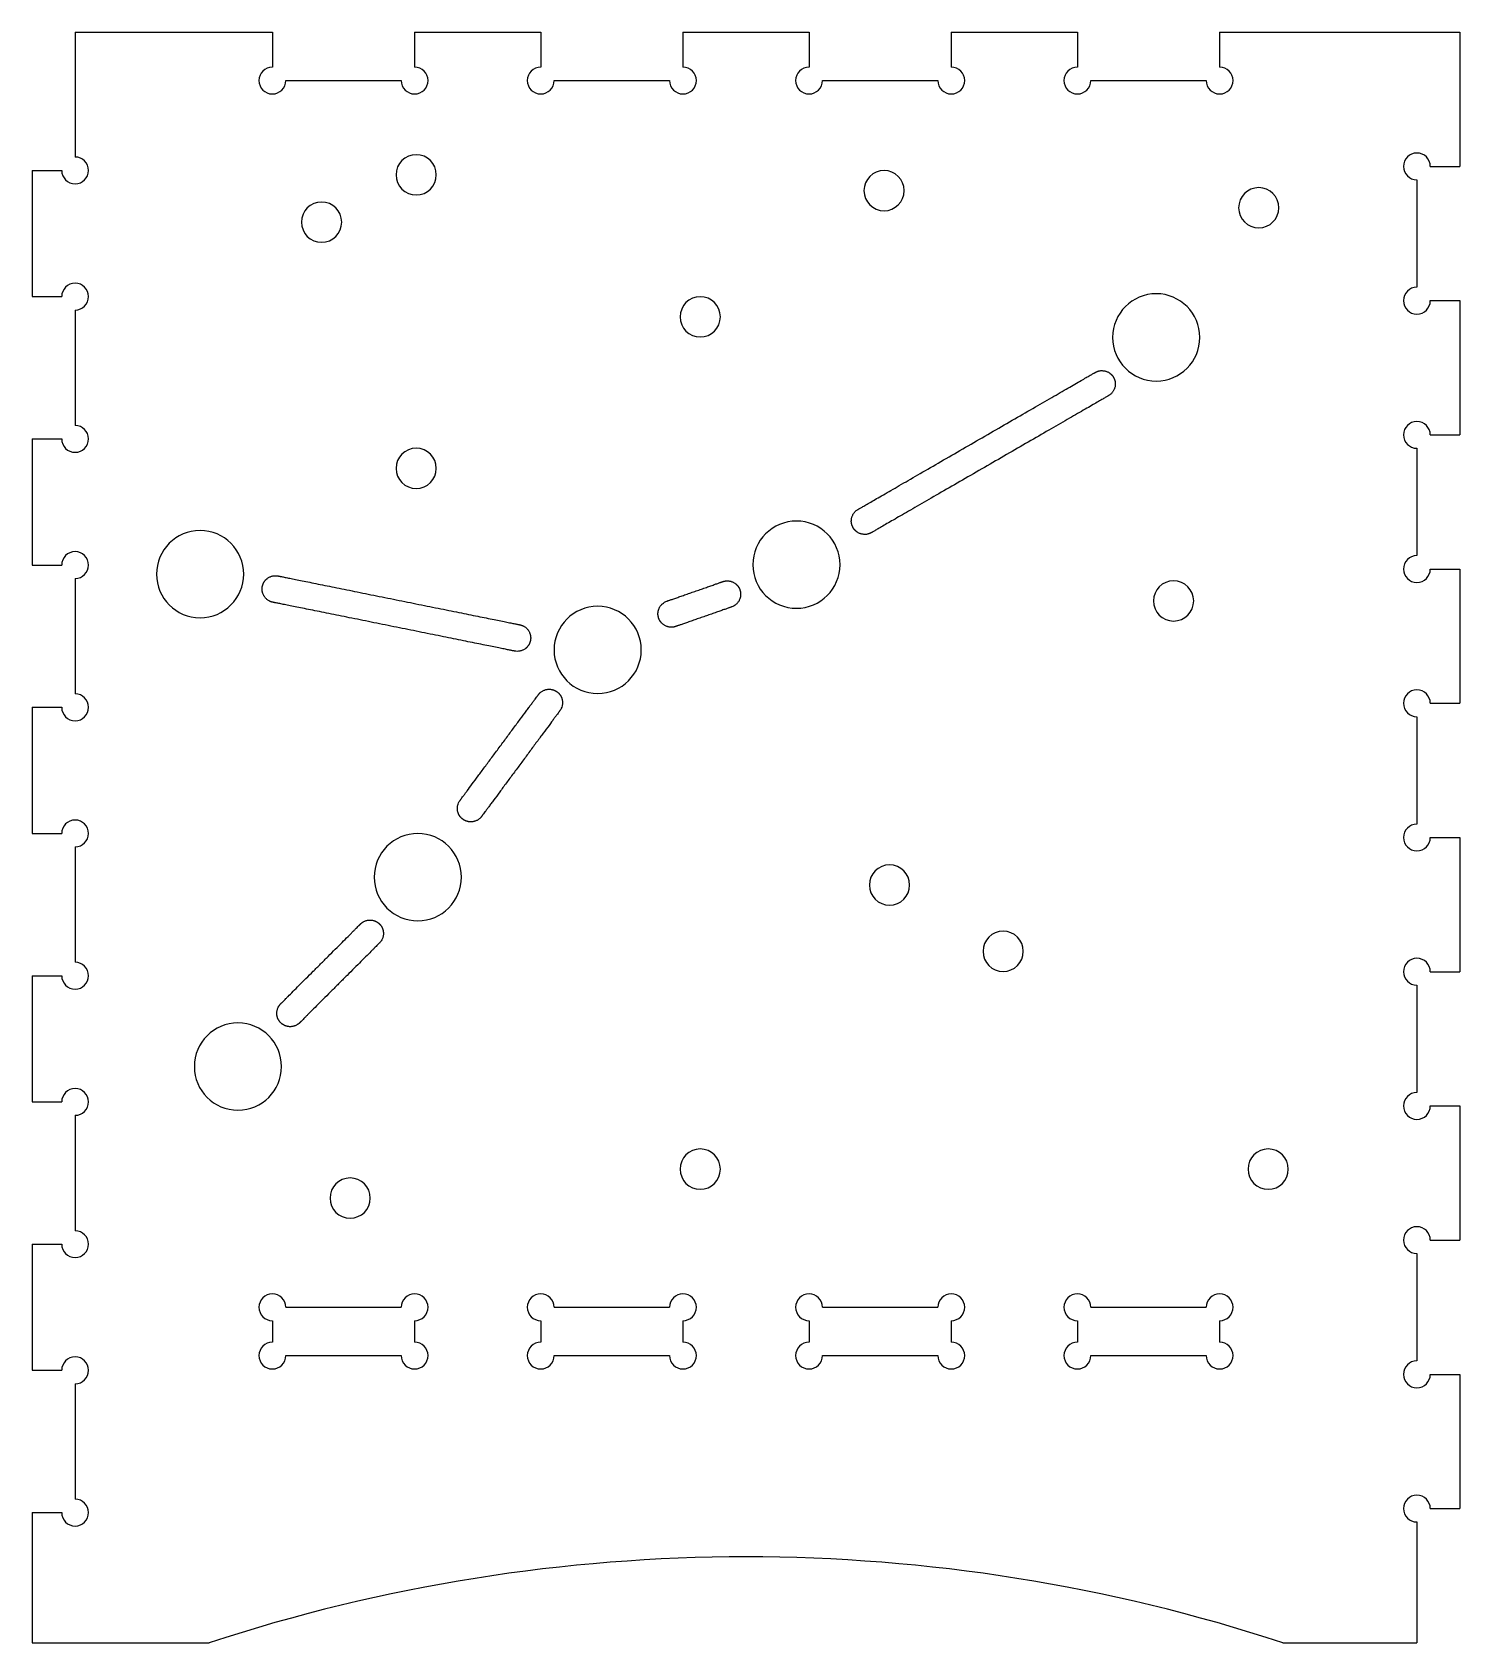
# Model space of a CAD drawing. Extents: x -51.6 to 1.6, y -60 to 0.
import ezdxf

# ---------------------------------------------------------------- set-up
doc = ezdxf.new("R2010")
doc.units = 0
doc.header["$MEASUREMENT"] = 0
doc.layers.add('VISIBLE', color=7, linetype='CONTINUOUS')

msp = doc.modelspace()

# ---------------------------------------------------------------- linework, layer by layer
at = {"layer": 'VISIBLE'}
for p, q in [((-50, 0), (-42.65, 0)), ((-50, 0), (-50, -4.65)), ((-42.65, 0), (-42.65, -1.3)), ((-37.35, 0), (-32.65, 0)), ((-37.35, 0), (-37.35, -1.3)), ((-32.65, 0), (-32.65, -1.3)), ((-27.35, 0), (-22.65, 0)), ((-22.65, 0), (-22.65, -1.3)), ((-17.35, 0), (-12.65, 0)), ((-12.65, 0), (-12.65, -1.3)), ((-7.35, 0), (1.6, 0)), ((1.6, 0), (1.6, -5)), ((-27.35, 0), (-27.35, -1.3)), ((-17.35, 0), (-17.35, -1.3)), ((-7.35, 0), (-7.35, -1.3)), ((-42.15, -1.8), (-37.85, -1.8)), ((-32.15, -1.8), (-27.85, -1.8)), ((-22.15, -1.8), (-17.85, -1.8)), ((-12.15, -1.8), (-7.85, -1.8)), ((-51.6, -5.15), (-50.5, -5.15)), ((-51.6, -5.15), (-51.6, -9.85)), ((0.5, -5), (1.6, -5)), ((0, -5.5), (0, -9.5)), ((-51.6, -9.85), (-50.5, -9.85)), ((0.5, -10), (1.6, -10)), ((1.6, -10), (1.6, -15)), ((-50, -10.35), (-50, -14.65)), ((0.5, -15), (1.6, -15)), ((-51.6, -15.15), (-50.5, -15.15)), ((-51.6, -15.15), (-51.6, -19.85)), ((0, -15.5), (0, -19.5)), ((-51.6, -19.85), (-50.5, -19.85)), ((-50, -20.35), (-50, -24.65)), ((0.5, -20), (1.6, -20)), ((1.6, -20), (1.6, -25)), ((-51.6, -25.15), (-50.5, -25.15)), ((-51.6, -25.15), (-51.6, -29.85)), ((0.5, -25), (1.6, -25)), ((0, -25.5), (0, -29.5)), ((-51.6, -29.85), (-50.5, -29.85)), ((0.5, -30), (1.6, -30)), ((1.6, -30), (1.6, -35)), ((-50, -30.35), (-50, -34.65)), ((-51.6, -35.15), (-50.5, -35.15)), ((-51.6, -35.15), (-51.6, -39.85)), ((0.5, -35), (1.6, -35)), ((0, -35.5), (0, -39.5)), ((-51.6, -39.85), (-50.5, -39.85)), ((0.5, -40), (1.6, -40)), ((1.6, -40), (1.6, -45)), ((-50, -40.35), (-50, -44.65)), ((0.5, -45), (1.6, -45)), ((-51.6, -45.15), (-50.5, -45.15)), ((-51.6, -45.15), (-51.6, -49.85)), ((0, -45.5), (0, -49.5)), ((-42.65, -48), (-42.65, -48.8)), ((-42.15, -47.5), (-37.85, -47.5)), ((-37.35, -48), (-37.35, -48.8)), ((-32.65, -48), (-32.65, -48.8)), ((-32.15, -47.5), (-27.85, -47.5)), ((-27.35, -48), (-27.35, -48.8)), ((-22.65, -48), (-22.65, -48.8)), ((-22.15, -47.5), (-17.85, -47.5)), ((-17.35, -48), (-17.35, -48.8)), ((-12.65, -48), (-12.65, -48.8)), ((-12.15, -47.5), (-7.85, -47.5)), ((-7.35, -48), (-7.35, -48.8)), ((-42.15, -49.3), (-37.85, -49.3)), ((-32.15, -49.3), (-27.85, -49.3)), ((-22.15, -49.3), (-17.85, -49.3)), ((-12.15, -49.3), (-7.85, -49.3)), ((-51.6, -49.85), (-50.5, -49.85)), ((-50, -50.35), (-50, -54.65)), ((0.5, -50), (1.6, -50)), ((1.6, -50), (1.6, -55)), ((-51.6, -55.15), (-50.5, -55.15)), ((-51.6, -55.15), (-51.6, -60)), ((0.5, -55), (1.6, -55)), ((0, -55.5), (0, -60)), ((-51.6, -60), (-45, -60)), ((-5, -60), (0, -60))]:
    msp.add_line(p, q, dxfattribs=at)
for centre, radius, start, end in [((-42.65, -1.8), 0.5, 90, 0), ((-37.35, -1.8), 0.5, 180, 90), ((-32.65, -1.8), 0.5, 90, 0), ((-27.35, -1.8), 0.5, 180, 90), ((-22.65, -1.8), 0.5, 90, 0), ((-17.35, -1.8), 0.5, 180, 90), ((-12.65, -1.8), 0.5, 90, 0), ((-7.35, -1.8), 0.5, 180, 90), ((-50, -5.15), 0.5, 180, 90), ((0, -5), 0.5, 0, 270), ((-50, -9.85), 0.5, 270, 180), ((0, -10), 0.5, 90, 0), ((-50, -15.15), 0.5, 180, 90), ((0, -15), 0.5, 0, 270), ((-50, -19.85), 0.5, 270, 180), ((0, -20), 0.5, 90, 0), ((0, -25), 0.5, 0, 270), ((-50, -25.15), 0.5, 180, 90), ((-50, -29.85), 0.5, 270, 180), ((0, -30), 0.5, 90, 0), ((-50, -35.15), 0.5, 180, 90), ((0, -35), 0.5, 0, 270), ((-50, -39.85), 0.5, 270, 180), ((0, -40), 0.5, 90, 0), ((-50, -45.15), 0.5, 180, 90), ((0, -45), 0.5, 0, 270), ((-42.65, -47.5), 0.5, 0, 270), ((-37.35, -47.5), 0.5, 270, 180), ((-32.65, -47.5), 0.5, 0, 270), ((-27.35, -47.5), 0.5, 270, 180), ((-22.65, -47.5), 0.5, 0, 270), ((-17.35, -47.5), 0.5, 270, 180), ((-12.65, -47.5), 0.5, 0, 270), ((-7.35, -47.5), 0.5, 270, 180), ((-42.65, -49.3), 0.5, 90, 0), ((-37.35, -49.3), 0.5, 180, 90), ((-32.65, -49.3), 0.5, 90, 0), ((-27.35, -49.3), 0.5, 180, 90), ((-22.65, -49.3), 0.5, 90, 0), ((-17.35, -49.3), 0.5, 180, 90), ((-12.65, -49.3), 0.5, 90, 0), ((-7.35, -49.3), 0.5, 180, 90), ((-50, -49.85), 0.5, 270, 180), ((0, -50), 0.5, 90, 0), ((0, -55), 0.5, 0, 270), ((-50, -55.15), 0.5, 180, 90), ((-25, -120.9), 64.1, 71.81945, 108.18055)]:
    msp.add_arc(centre, radius, start, end, dxfattribs=at)
for points, knots in [([(-36.54, -5.312), (-36.54, -5.727), (-36.875, -6.062), (-37.29, -6.062), (-37.704, -6.062), (-38.04, -5.727), (-38.04, -5.312), (-38.04, -4.898), (-37.704, -4.562), (-37.29, -4.562), (-36.875, -4.562), (-36.54, -4.898), (-36.54, -5.312)], [0, 0, 0, 0, 1, 1, 1, 2, 2, 2, 3, 3, 3, 4, 4, 4, 4]), ([(-19.105, -5.902), (-19.105, -6.316), (-19.44, -6.652), (-19.855, -6.652), (-20.269, -6.652), (-20.605, -6.316), (-20.605, -5.902), (-20.605, -5.488), (-20.269, -5.152), (-19.855, -5.152), (-19.44, -5.152), (-19.105, -5.488), (-19.105, -5.902)], [0, 0, 0, 0, 1, 1, 1, 2, 2, 2, 3, 3, 3, 4, 4, 4, 4]), ([(-5.142, -6.54), (-5.142, -6.954), (-5.478, -7.29), (-5.892, -7.29), (-6.307, -7.29), (-6.642, -6.954), (-6.642, -6.54), (-6.642, -6.125), (-6.307, -5.79), (-5.892, -5.79), (-5.478, -5.79), (-5.142, -6.125), (-5.142, -6.54)], [0, 0, 0, 0, 1, 1, 1, 2, 2, 2, 3, 3, 3, 4, 4, 4, 4]), ([(-40.067, -7.076), (-40.067, -7.491), (-40.403, -7.826), (-40.817, -7.826), (-41.232, -7.826), (-41.567, -7.491), (-41.567, -7.076), (-41.567, -6.662), (-41.232, -6.326), (-40.817, -6.326), (-40.403, -6.326), (-40.067, -6.662), (-40.067, -7.076)], [0, 0, 0, 0, 1, 1, 1, 2, 2, 2, 3, 3, 3, 4, 4, 4, 4]), ([(-25.956, -10.604), (-25.956, -11.018), (-26.292, -11.354), (-26.706, -11.354), (-27.121, -11.354), (-27.456, -11.018), (-27.456, -10.604), (-27.456, -10.19), (-27.121, -9.854), (-26.706, -9.854), (-26.292, -9.854), (-25.956, -10.19), (-25.956, -10.604)], [0, 0, 0, 0, 1, 1, 1, 2, 2, 2, 3, 3, 3, 4, 4, 4, 4]), ([(-8.088, -11.369), (-8.088, -12.267), (-8.816, -12.994), (-9.713, -12.994), (-10.611, -12.994), (-11.338, -12.267), (-11.338, -11.369), (-11.338, -10.472), (-10.611, -9.744), (-9.713, -9.744), (-8.816, -9.744), (-8.088, -10.472), (-8.088, -11.369)], [0, 0, 0, 0, 1, 1, 1, 2, 2, 2, 3, 3, 3, 4, 4, 4, 4]), ([(-20.826, -17.777), (-20.825, -17.776), (-20.824, -17.776), (-20.822, -17.775), (-20.819, -17.773), (-20.812, -17.769), (-20.797, -17.76), (-20.771, -17.746), (-20.728, -17.721), (-20.674, -17.689), (-20.587, -17.639), (-20.453, -17.561), (-20.252, -17.446), (-19.937, -17.264), (-19.462, -16.99), (-18.789, -16.601), (-18.038, -16.167), (-17.235, -15.704), (-16.407, -15.225), (-15.578, -14.747), (-14.775, -14.284), (-14.024, -13.85), (-13.463, -13.526), (-13.066, -13.297), (-12.797, -13.142), (-12.561, -13.005), (-12.361, -12.889), (-12.226, -12.812), (-12.139, -12.761), (-12.085, -12.73), (-12.042, -12.705), (-12.016, -12.69), (-12.001, -12.682), (-11.993, -12.677), (-11.988, -12.675), (-11.987, -12.674), (-11.982, -12.671), (-11.976, -12.668), (-11.97, -12.665), (-11.959, -12.659), (-11.942, -12.651), (-11.919, -12.641), (-11.895, -12.632), (-11.871, -12.625), (-11.839, -12.617), (-11.799, -12.61), (-11.751, -12.607), (-11.702, -12.608), (-11.655, -12.614), (-11.608, -12.624), (-11.562, -12.638), (-11.518, -12.657), (-11.482, -12.677), (-11.455, -12.694), (-11.436, -12.708), (-11.42, -12.721), (-11.407, -12.731), (-11.398, -12.74), (-11.389, -12.748), (-11.382, -12.755), (-11.376, -12.761), (-11.372, -12.765), (-11.37, -12.768), (-11.367, -12.77), (-11.366, -12.772), (-11.364, -12.774), (-11.363, -12.775), (-11.363, -12.775), (-11.363, -12.776), (-11.362, -12.776), (-11.362, -12.777), (-11.361, -12.778), (-11.36, -12.779), (-11.358, -12.781), (-11.357, -12.783), (-11.354, -12.785), (-11.352, -12.788), (-11.349, -12.792), (-11.346, -12.796), (-11.341, -12.801), (-11.336, -12.809), (-11.329, -12.818), (-11.322, -12.829), (-11.314, -12.841), (-11.307, -12.852), (-11.298, -12.868), (-11.288, -12.888), (-11.276, -12.913), (-11.268, -12.935), (-11.262, -12.952), (-11.258, -12.965), (-11.254, -12.978), (-11.251, -12.991), (-11.248, -13.002), (-11.247, -13.011), (-11.245, -13.018), (-11.244, -13.024), (-11.244, -13.028), (-11.243, -13.032), (-11.243, -13.035), (-11.242, -13.038), (-11.242, -13.04), (-11.242, -13.042), (-11.241, -13.043), (-11.241, -13.044), (-11.241, -13.045), (-11.241, -13.045), (-11.241, -13.047), (-11.241, -13.049), (-11.24, -13.052), (-11.24, -13.057), (-11.239, -13.063), (-11.239, -13.071), (-11.238, -13.081), (-11.238, -13.094), (-11.237, -13.106), (-11.238, -13.122), (-11.239, -13.142), (-11.241, -13.166), (-11.245, -13.197), (-11.254, -13.236), (-11.269, -13.282), (-11.287, -13.326), (-11.311, -13.369), (-11.347, -13.422), (-11.403, -13.483), (-11.457, -13.523), (-11.487, -13.54)], [4, 4, 4, 4, 4.007812, 4.011719, 4.015625, 4.023438, 4.03125, 4.046875, 4.0625, 4.078125, 4.09375, 4.125, 4.15625, 4.1875, 4.25, 4.3125, 4.375, 4.4375, 4.5, 4.5625, 4.625, 4.6875, 4.75, 4.78125, 4.8125, 4.84375, 4.875, 4.90625, 4.921875, 4.9375, 4.953125, 4.96875, 4.976562, 4.984375, 4.992188, 5, 5.007812, 5.015625, 5.023438, 5.03125, 5.0625, 5.09375, 5.125, 5.15625, 5.1875, 5.25, 5.3125, 5.375, 5.4375, 5.5, 5.5625, 5.625, 5.6875, 5.71875, 5.75, 5.78125, 5.796875, 5.8125, 5.828125, 5.84375, 5.851562, 5.859375, 5.863281, 5.867188, 5.871094, 5.873047, 5.875, 5.876953, 5.878906, 5.882812, 5.886719, 5.890625, 5.898438, 5.90625, 5.921875, 5.9375, 5.953125, 5.96875, 6, 6.03125, 6.0625, 6.125, 6.1875, 6.25, 6.3125, 6.375, 6.5, 6.625, 6.75, 6.8125, 6.875, 6.9375, 7, 7.0625, 7.09375, 7.125, 7.15625, 7.171875, 7.1875, 7.203125, 7.21875, 7.226562, 7.234375, 7.242188, 7.246094, 7.248047, 7.25, 7.251953, 7.253906, 7.257812, 7.265625, 7.273438, 7.28125, 7.296875, 7.3125, 7.328125, 7.34375, 7.375, 7.40625, 7.4375, 7.5, 7.5625, 7.625, 7.6875, 7.75, 7.875, 8, 8, 8, 8]), ([(-11.487, -13.54), (-11.488, -13.541), (-11.489, -13.541), (-11.491, -13.542), (-11.494, -13.544), (-11.501, -13.548), (-11.516, -13.556), (-11.542, -13.571), (-11.585, -13.596), (-11.639, -13.628), (-11.726, -13.678), (-11.861, -13.756), (-12.061, -13.871), (-12.376, -14.053), (-12.851, -14.327), (-13.524, -14.716), (-14.275, -15.15), (-15.078, -15.613), (-15.907, -16.091), (-16.735, -16.57), (-17.538, -17.033), (-18.289, -17.467), (-18.85, -17.791), (-19.247, -18.02), (-19.516, -18.175), (-19.752, -18.312), (-19.953, -18.427), (-20.087, -18.505), (-20.174, -18.555), (-20.228, -18.587), (-20.271, -18.612), (-20.297, -18.627), (-20.312, -18.635), (-20.32, -18.64), (-20.325, -18.642), (-20.326, -18.643), (-20.331, -18.646), (-20.337, -18.649), (-20.343, -18.652), (-20.354, -18.658), (-20.371, -18.666), (-20.394, -18.676), (-20.418, -18.685), (-20.442, -18.692), (-20.474, -18.7), (-20.514, -18.707), (-20.562, -18.71), (-20.611, -18.709), (-20.658, -18.703), (-20.705, -18.693), (-20.751, -18.679), (-20.795, -18.66), (-20.831, -18.64), (-20.858, -18.623), (-20.878, -18.609), (-20.893, -18.596), (-20.906, -18.585), (-20.915, -18.577), (-20.924, -18.569), (-20.931, -18.562), (-20.937, -18.556), (-20.941, -18.552), (-20.943, -18.549), (-20.946, -18.547), (-20.947, -18.545), (-20.949, -18.543), (-20.95, -18.542), (-20.95, -18.542), (-20.95, -18.541), (-20.951, -18.541), (-20.951, -18.54), (-20.952, -18.539), (-20.953, -18.538), (-20.955, -18.536), (-20.956, -18.534), (-20.959, -18.532), (-20.961, -18.529), (-20.964, -18.525), (-20.967, -18.521), (-20.972, -18.516), (-20.977, -18.508), (-20.984, -18.499), (-20.991, -18.488), (-20.999, -18.476), (-21.006, -18.465), (-21.015, -18.449), (-21.025, -18.429), (-21.037, -18.404), (-21.045, -18.382), (-21.051, -18.365), (-21.055, -18.352), (-21.059, -18.339), (-21.062, -18.326), (-21.065, -18.315), (-21.066, -18.306), (-21.068, -18.299), (-21.069, -18.293), (-21.069, -18.289), (-21.07, -18.285), (-21.07, -18.282), (-21.071, -18.279), (-21.071, -18.277), (-21.071, -18.275), (-21.072, -18.274), (-21.072, -18.273), (-21.072, -18.272), (-21.072, -18.272), (-21.072, -18.27), (-21.072, -18.268), (-21.073, -18.265), (-21.073, -18.26), (-21.074, -18.254), (-21.074, -18.246), (-21.075, -18.236), (-21.075, -18.223), (-21.076, -18.211), (-21.075, -18.195), (-21.074, -18.175), (-21.072, -18.151), (-21.068, -18.12), (-21.059, -18.08), (-21.044, -18.035), (-21.026, -17.991), (-21.002, -17.948), (-20.966, -17.895), (-20.91, -17.834), (-20.856, -17.794), (-20.826, -17.777)], [0, 0, 0, 0, 0.007812, 0.011719, 0.015625, 0.023438, 0.03125, 0.046875, 0.0625, 0.078125, 0.09375, 0.125, 0.15625, 0.1875, 0.25, 0.3125, 0.375, 0.4375, 0.5, 0.5625, 0.625, 0.6875, 0.75, 0.78125, 0.8125, 0.84375, 0.875, 0.90625, 0.921875, 0.9375, 0.953125, 0.96875, 0.976562, 0.984375, 0.992188, 1, 1.007812, 1.015625, 1.023438, 1.03125, 1.0625, 1.09375, 1.125, 1.15625, 1.1875, 1.25, 1.3125, 1.375, 1.4375, 1.5, 1.5625, 1.625, 1.6875, 1.71875, 1.75, 1.78125, 1.796875, 1.8125, 1.828125, 1.84375, 1.851562, 1.859375, 1.863281, 1.867188, 1.871094, 1.873047, 1.875, 1.876953, 1.878906, 1.882812, 1.886719, 1.890625, 1.898438, 1.90625, 1.921875, 1.9375, 1.953125, 1.96875, 2, 2.03125, 2.0625, 2.125, 2.1875, 2.25, 2.3125, 2.375, 2.5, 2.625, 2.75, 2.8125, 2.875, 2.9375, 3, 3.0625, 3.09375, 3.125, 3.15625, 3.171875, 3.1875, 3.203125, 3.21875, 3.226562, 3.234375, 3.242188, 3.246094, 3.248047, 3.25, 3.251953, 3.253906, 3.257812, 3.265625, 3.273438, 3.28125, 3.296875, 3.3125, 3.328125, 3.34375, 3.375, 3.40625, 3.4375, 3.5, 3.5625, 3.625, 3.6875, 3.75, 3.875, 4, 4, 4, 4]), ([(-36.54, -16.249), (-36.54, -16.663), (-36.875, -16.999), (-37.29, -16.999), (-37.704, -16.999), (-38.04, -16.663), (-38.04, -16.249), (-38.04, -15.834), (-37.704, -15.499), (-37.29, -15.499), (-36.875, -15.499), (-36.54, -15.834), (-36.54, -16.249)], [0, 0, 0, 0, 1, 1, 1, 2, 2, 2, 3, 3, 3, 4, 4, 4, 4]), ([(-43.719, -20.189), (-43.719, -21.086), (-44.446, -21.814), (-45.344, -21.814), (-46.241, -21.814), (-46.969, -21.086), (-46.969, -20.189), (-46.969, -19.291), (-46.241, -18.564), (-45.344, -18.564), (-44.446, -18.564), (-43.719, -19.291), (-43.719, -20.189)], [0, 0, 0, 0, 1, 1, 1, 2, 2, 2, 3, 3, 3, 4, 4, 4, 4]), ([(-21.494, -19.836), (-21.494, -20.734), (-22.221, -21.461), (-23.119, -21.461), (-24.016, -21.461), (-24.744, -20.734), (-24.744, -19.836), (-24.744, -18.939), (-24.016, -18.211), (-23.119, -18.211), (-22.221, -18.211), (-21.494, -18.939), (-21.494, -19.836)], [0, 0, 0, 0, 1, 1, 1, 2, 2, 2, 3, 3, 3, 4, 4, 4, 4]), ([(-33.623, -23.056), (-33.624, -23.055), (-33.625, -23.055), (-33.629, -23.054), (-33.637, -23.053), (-33.652, -23.05), (-33.679, -23.044), (-33.722, -23.036), (-33.778, -23.024), (-33.866, -23.006), (-34.004, -22.979), (-34.208, -22.937), (-34.529, -22.873), (-35.013, -22.775), (-35.699, -22.636), (-36.465, -22.482), (-37.283, -22.316), (-38.128, -22.146), (-38.972, -21.975), (-39.791, -21.81), (-40.556, -21.655), (-41.128, -21.54), (-41.533, -21.458), (-41.806, -21.403), (-42.047, -21.354), (-42.252, -21.313), (-42.389, -21.285), (-42.478, -21.267), (-42.533, -21.256), (-42.577, -21.247), (-42.603, -21.242), (-42.618, -21.239), (-42.626, -21.237), (-42.631, -21.236), (-42.633, -21.236), (-42.639, -21.235), (-42.647, -21.233), (-42.661, -21.229), (-42.682, -21.224), (-42.706, -21.216), (-42.729, -21.206), (-42.752, -21.196), (-42.781, -21.181), (-42.816, -21.159), (-42.854, -21.13), (-42.89, -21.097), (-42.922, -21.061), (-42.95, -21.023), (-42.975, -20.981), (-42.995, -20.938), (-43.009, -20.9), (-43.018, -20.869), (-43.023, -20.845), (-43.027, -20.825), (-43.029, -20.809), (-43.031, -20.797), (-43.032, -20.785), (-43.032, -20.774), (-43.033, -20.766), (-43.033, -20.761), (-43.033, -20.757), (-43.033, -20.754), (-43.033, -20.751), (-43.033, -20.749), (-43.033, -20.747), (-43.033, -20.747), (-43.033, -20.746), (-43.033, -20.746), (-43.033, -20.745), (-43.033, -20.744), (-43.033, -20.742), (-43.033, -20.74), (-43.033, -20.737), (-43.033, -20.734), (-43.033, -20.73), (-43.033, -20.726), (-43.033, -20.72), (-43.032, -20.713), (-43.032, -20.704), (-43.03, -20.693), (-43.029, -20.679), (-43.027, -20.666), (-43.024, -20.652), (-43.021, -20.635), (-43.015, -20.612), (-43.007, -20.586), (-42.999, -20.565), (-42.992, -20.548), (-42.987, -20.536), (-42.981, -20.523), (-42.975, -20.511), (-42.969, -20.501), (-42.965, -20.493), (-42.961, -20.487), (-42.958, -20.482), (-42.956, -20.479), (-42.954, -20.476), (-42.952, -20.473), (-42.95, -20.47), (-42.949, -20.468), (-42.948, -20.467), (-42.947, -20.466), (-42.947, -20.465), (-42.946, -20.464), (-42.946, -20.464), (-42.945, -20.463), (-42.944, -20.461), (-42.942, -20.458), (-42.939, -20.454), (-42.936, -20.449), (-42.931, -20.443), (-42.925, -20.435), (-42.917, -20.426), (-42.909, -20.416), (-42.898, -20.404), (-42.884, -20.39), (-42.867, -20.374), (-42.842, -20.353), (-42.81, -20.329), (-42.769, -20.305), (-42.725, -20.284), (-42.68, -20.267), (-42.617, -20.251), (-42.535, -20.243), (-42.468, -20.249), (-42.434, -20.256)], [4, 4, 4, 4, 4.007812, 4.015625, 4.023438, 4.03125, 4.046875, 4.0625, 4.078125, 4.09375, 4.125, 4.15625, 4.1875, 4.25, 4.3125, 4.375, 4.4375, 4.5, 4.5625, 4.625, 4.6875, 4.75, 4.78125, 4.8125, 4.84375, 4.875, 4.90625, 4.921875, 4.9375, 4.953125, 4.96875, 4.976562, 4.984375, 4.992188, 5, 5.007812, 5.015625, 5.03125, 5.0625, 5.09375, 5.125, 5.15625, 5.1875, 5.25, 5.3125, 5.375, 5.4375, 5.5, 5.5625, 5.625, 5.6875, 5.71875, 5.75, 5.78125, 5.796875, 5.8125, 5.828125, 5.84375, 5.851562, 5.859375, 5.863281, 5.867188, 5.871094, 5.873047, 5.875, 5.876953, 5.878906, 5.882812, 5.886719, 5.890625, 5.898438, 5.90625, 5.921875, 5.9375, 5.953125, 5.96875, 6, 6.03125, 6.0625, 6.125, 6.1875, 6.25, 6.3125, 6.375, 6.5, 6.625, 6.75, 6.8125, 6.875, 6.9375, 7, 7.0625, 7.09375, 7.125, 7.15625, 7.171875, 7.1875, 7.203125, 7.21875, 7.226562, 7.234375, 7.242188, 7.246094, 7.248047, 7.25, 7.251953, 7.253906, 7.257812, 7.265625, 7.273438, 7.28125, 7.296875, 7.3125, 7.328125, 7.34375, 7.375, 7.40625, 7.4375, 7.5, 7.5625, 7.625, 7.6875, 7.75, 7.875, 8, 8, 8, 8]), ([(-42.434, -20.256), (-42.433, -20.256), (-42.433, -20.256), (-42.428, -20.257), (-42.42, -20.259), (-42.405, -20.262), (-42.379, -20.267), (-42.335, -20.276), (-42.28, -20.287), (-42.191, -20.305), (-42.054, -20.333), (-41.849, -20.374), (-41.528, -20.439), (-41.044, -20.537), (-40.358, -20.675), (-39.593, -20.83), (-38.774, -20.995), (-37.93, -21.166), (-37.085, -21.336), (-36.267, -21.501), (-35.502, -21.656), (-34.93, -21.772), (-34.525, -21.853), (-34.251, -21.909), (-34.01, -21.957), (-33.806, -21.999), (-33.668, -22.026), (-33.58, -22.044), (-33.524, -22.055), (-33.481, -22.064), (-33.454, -22.069), (-33.439, -22.073), (-33.431, -22.074), (-33.426, -22.075), (-33.425, -22.075), (-33.419, -22.077), (-33.411, -22.079), (-33.396, -22.082), (-33.376, -22.088), (-33.352, -22.096), (-33.329, -22.105), (-33.306, -22.115), (-33.277, -22.131), (-33.242, -22.152), (-33.203, -22.181), (-33.168, -22.214), (-33.136, -22.25), (-33.107, -22.289), (-33.083, -22.33), (-33.062, -22.373), (-33.048, -22.411), (-33.04, -22.442), (-33.034, -22.466), (-33.031, -22.486), (-33.028, -22.502), (-33.027, -22.514), (-33.026, -22.527), (-33.025, -22.537), (-33.025, -22.545), (-33.024, -22.55), (-33.024, -22.555), (-33.024, -22.558), (-33.024, -22.56), (-33.024, -22.562), (-33.024, -22.564), (-33.024, -22.564), (-33.024, -22.565), (-33.024, -22.566), (-33.024, -22.566), (-33.024, -22.568), (-33.024, -22.569), (-33.024, -22.571), (-33.024, -22.574), (-33.024, -22.578), (-33.024, -22.581), (-33.025, -22.586), (-33.025, -22.591), (-33.025, -22.598), (-33.026, -22.607), (-33.027, -22.619), (-33.029, -22.632), (-33.031, -22.646), (-33.033, -22.659), (-33.037, -22.677), (-33.042, -22.699), (-33.05, -22.725), (-33.058, -22.746), (-33.065, -22.763), (-33.071, -22.776), (-33.077, -22.788), (-33.083, -22.8), (-33.088, -22.81), (-33.093, -22.818), (-33.096, -22.824), (-33.099, -22.829), (-33.102, -22.833), (-33.104, -22.836), (-33.106, -22.839), (-33.107, -22.841), (-33.108, -22.843), (-33.109, -22.844), (-33.11, -22.846), (-33.111, -22.846), (-33.111, -22.847), (-33.111, -22.847), (-33.112, -22.849), (-33.113, -22.85), (-33.115, -22.853), (-33.118, -22.857), (-33.122, -22.862), (-33.127, -22.869), (-33.133, -22.877), (-33.141, -22.886), (-33.149, -22.895), (-33.159, -22.907), (-33.173, -22.921), (-33.191, -22.938), (-33.215, -22.959), (-33.247, -22.982), (-33.289, -23.007), (-33.332, -23.028), (-33.377, -23.044), (-33.44, -23.06), (-33.522, -23.069), (-33.59, -23.062), (-33.623, -23.056)], [0, 0, 0, 0, 0.007812, 0.015625, 0.023438, 0.03125, 0.046875, 0.0625, 0.078125, 0.09375, 0.125, 0.15625, 0.1875, 0.25, 0.3125, 0.375, 0.4375, 0.5, 0.5625, 0.625, 0.6875, 0.75, 0.78125, 0.8125, 0.84375, 0.875, 0.90625, 0.921875, 0.9375, 0.953125, 0.96875, 0.976562, 0.984375, 0.992188, 1, 1.007812, 1.015625, 1.03125, 1.0625, 1.09375, 1.125, 1.15625, 1.1875, 1.25, 1.3125, 1.375, 1.4375, 1.5, 1.5625, 1.625, 1.6875, 1.71875, 1.75, 1.78125, 1.796875, 1.8125, 1.828125, 1.84375, 1.851562, 1.859375, 1.863281, 1.867188, 1.871094, 1.873047, 1.875, 1.876953, 1.878906, 1.882812, 1.886719, 1.890625, 1.898438, 1.90625, 1.921875, 1.9375, 1.953125, 1.96875, 2, 2.03125, 2.0625, 2.125, 2.1875, 2.25, 2.3125, 2.375, 2.5, 2.625, 2.75, 2.8125, 2.875, 2.9375, 3, 3.0625, 3.09375, 3.125, 3.15625, 3.171875, 3.1875, 3.203125, 3.21875, 3.226562, 3.234375, 3.242188, 3.246094, 3.248047, 3.25, 3.251953, 3.253906, 3.257812, 3.265625, 3.273438, 3.28125, 3.296875, 3.3125, 3.328125, 3.34375, 3.375, 3.40625, 3.4375, 3.5, 3.5625, 3.625, 3.6875, 3.75, 3.875, 4, 4, 4, 4]), ([(-27.946, -21.195), (-27.945, -21.194), (-27.945, -21.194), (-27.941, -21.193), (-27.933, -21.19), (-27.92, -21.186), (-27.896, -21.177), (-27.858, -21.164), (-27.811, -21.147), (-27.737, -21.122), (-27.625, -21.082), (-27.466, -21.027), (-27.289, -20.965), (-27.1, -20.899), (-26.905, -20.831), (-26.71, -20.763), (-26.52, -20.697), (-26.343, -20.635), (-26.185, -20.579), (-26.073, -20.54), (-25.999, -20.514), (-25.951, -20.498), (-25.92, -20.487), (-25.899, -20.48), (-25.886, -20.475), (-25.876, -20.472), (-25.87, -20.469), (-25.867, -20.468), (-25.865, -20.468), (-25.864, -20.467), (-25.863, -20.467), (-25.857, -20.465), (-25.851, -20.463), (-25.845, -20.461), (-25.837, -20.459), (-25.827, -20.456), (-25.81, -20.452), (-25.79, -20.447), (-25.765, -20.443), (-25.741, -20.441), (-25.708, -20.439), (-25.667, -20.439), (-25.619, -20.445), (-25.571, -20.455), (-25.525, -20.47), (-25.481, -20.488), (-25.439, -20.511), (-25.399, -20.538), (-25.368, -20.564), (-25.345, -20.586), (-25.328, -20.604), (-25.315, -20.619), (-25.304, -20.632), (-25.297, -20.641), (-25.29, -20.651), (-25.284, -20.66), (-25.279, -20.667), (-25.276, -20.671), (-25.274, -20.675), (-25.273, -20.677), (-25.271, -20.68), (-25.27, -20.681), (-25.269, -20.683), (-25.269, -20.683), (-25.269, -20.684), (-25.268, -20.684), (-25.268, -20.685), (-25.267, -20.686), (-25.267, -20.687), (-25.266, -20.689), (-25.264, -20.692), (-25.262, -20.695), (-25.261, -20.698), (-25.259, -20.702), (-25.256, -20.707), (-25.253, -20.713), (-25.249, -20.721), (-25.244, -20.731), (-25.238, -20.744), (-25.233, -20.756), (-25.229, -20.769), (-25.223, -20.786), (-25.216, -20.808), (-25.21, -20.835), (-25.206, -20.857), (-25.203, -20.875), (-25.201, -20.889), (-25.2, -20.902), (-25.199, -20.916), (-25.199, -20.927), (-25.199, -20.937), (-25.199, -20.943), (-25.199, -20.949), (-25.199, -20.954), (-25.199, -20.957), (-25.199, -20.96), (-25.199, -20.963), (-25.199, -20.966), (-25.2, -20.967), (-25.2, -20.969), (-25.2, -20.97), (-25.2, -20.97), (-25.2, -20.97), (-25.2, -20.972), (-25.2, -20.974), (-25.2, -20.978), (-25.201, -20.983), (-25.201, -20.989), (-25.202, -20.997), (-25.203, -21.007), (-25.205, -21.019), (-25.207, -21.031), (-25.211, -21.047), (-25.215, -21.066), (-25.222, -21.089), (-25.232, -21.12), (-25.248, -21.156), (-25.271, -21.199), (-25.298, -21.238), (-25.328, -21.276), (-25.374, -21.322), (-25.44, -21.371), (-25.501, -21.4), (-25.534, -21.411)], [4, 4, 4, 4, 4.015625, 4.03125, 4.046875, 4.0625, 4.09375, 4.125, 4.15625, 4.1875, 4.25, 4.3125, 4.375, 4.4375, 4.5, 4.5625, 4.625, 4.6875, 4.75, 4.8125, 4.84375, 4.875, 4.90625, 4.921875, 4.9375, 4.953125, 4.96875, 4.976562, 4.984375, 4.992188, 5, 5.007812, 5.015625, 5.023438, 5.03125, 5.046875, 5.0625, 5.09375, 5.125, 5.15625, 5.1875, 5.25, 5.3125, 5.375, 5.4375, 5.5, 5.5625, 5.625, 5.6875, 5.71875, 5.75, 5.78125, 5.796875, 5.8125, 5.828125, 5.84375, 5.851562, 5.859375, 5.863281, 5.867188, 5.871094, 5.873047, 5.875, 5.876953, 5.878906, 5.882812, 5.886719, 5.890625, 5.898438, 5.90625, 5.921875, 5.9375, 5.953125, 5.96875, 6, 6.03125, 6.0625, 6.125, 6.1875, 6.25, 6.3125, 6.375, 6.5, 6.625, 6.75, 6.8125, 6.875, 6.9375, 7, 7.0625, 7.09375, 7.125, 7.15625, 7.171875, 7.1875, 7.203125, 7.21875, 7.226562, 7.234375, 7.242188, 7.246094, 7.248047, 7.25, 7.251953, 7.253906, 7.257812, 7.265625, 7.273438, 7.28125, 7.296875, 7.3125, 7.328125, 7.34375, 7.375, 7.40625, 7.4375, 7.5, 7.5625, 7.625, 7.6875, 7.75, 7.875, 8, 8, 8, 8]), ([(-8.317, -21.187), (-8.317, -21.602), (-8.653, -21.937), (-9.067, -21.937), (-9.482, -21.937), (-9.817, -21.602), (-9.817, -21.187), (-9.817, -20.773), (-9.482, -20.437), (-9.067, -20.437), (-8.653, -20.437), (-8.317, -20.773), (-8.317, -21.187)], [0, 0, 0, 0, 1, 1, 1, 2, 2, 2, 3, 3, 3, 4, 4, 4, 4]), ([(-28.902, -23.011), (-28.902, -23.909), (-29.63, -24.636), (-30.527, -24.636), (-31.425, -24.636), (-32.152, -23.909), (-32.152, -23.011), (-32.152, -22.114), (-31.425, -21.386), (-30.527, -21.386), (-29.63, -21.386), (-28.902, -22.114), (-28.902, -23.011)], [0, 0, 0, 0, 1, 1, 1, 2, 2, 2, 3, 3, 3, 4, 4, 4, 4]), ([(-25.534, -21.411), (-25.535, -21.411), (-25.535, -21.412), (-25.539, -21.413), (-25.547, -21.416), (-25.56, -21.42), (-25.583, -21.429), (-25.622, -21.442), (-25.669, -21.458), (-25.743, -21.484), (-25.855, -21.523), (-26.014, -21.579), (-26.191, -21.641), (-26.38, -21.707), (-26.575, -21.775), (-26.77, -21.843), (-26.959, -21.909), (-27.136, -21.971), (-27.295, -22.026), (-27.407, -22.066), (-27.481, -22.092), (-27.528, -22.108), (-27.56, -22.119), (-27.58, -22.126), (-27.593, -22.131), (-27.603, -22.134), (-27.609, -22.136), (-27.613, -22.138), (-27.615, -22.138), (-27.616, -22.139), (-27.616, -22.139), (-27.622, -22.141), (-27.628, -22.143), (-27.634, -22.145), (-27.643, -22.147), (-27.653, -22.15), (-27.669, -22.154), (-27.69, -22.159), (-27.714, -22.162), (-27.739, -22.165), (-27.772, -22.167), (-27.813, -22.166), (-27.861, -22.161), (-27.908, -22.151), (-27.954, -22.136), (-27.998, -22.117), (-28.041, -22.095), (-28.08, -22.068), (-28.112, -22.042), (-28.135, -22.02), (-28.152, -22.002), (-28.165, -21.987), (-28.175, -21.974), (-28.183, -21.964), (-28.19, -21.954), (-28.196, -21.946), (-28.2, -21.939), (-28.203, -21.935), (-28.205, -21.931), (-28.207, -21.929), (-28.208, -21.926), (-28.209, -21.925), (-28.211, -21.923), (-28.211, -21.923), (-28.211, -21.922), (-28.211, -21.922), (-28.212, -21.921), (-28.212, -21.92), (-28.213, -21.919), (-28.214, -21.917), (-28.216, -21.914), (-28.217, -21.911), (-28.219, -21.908), (-28.221, -21.904), (-28.224, -21.899), (-28.227, -21.893), (-28.231, -21.885), (-28.236, -21.875), (-28.241, -21.862), (-28.246, -21.85), (-28.251, -21.837), (-28.257, -21.819), (-28.264, -21.798), (-28.27, -21.771), (-28.274, -21.749), (-28.277, -21.731), (-28.278, -21.717), (-28.28, -21.704), (-28.28, -21.69), (-28.281, -21.678), (-28.281, -21.669), (-28.281, -21.662), (-28.281, -21.657), (-28.281, -21.652), (-28.281, -21.649), (-28.281, -21.645), (-28.28, -21.643), (-28.28, -21.64), (-28.28, -21.639), (-28.28, -21.637), (-28.28, -21.636), (-28.28, -21.635), (-28.28, -21.635), (-28.28, -21.633), (-28.28, -21.632), (-28.279, -21.628), (-28.279, -21.623), (-28.278, -21.617), (-28.278, -21.609), (-28.276, -21.599), (-28.274, -21.587), (-28.272, -21.575), (-28.269, -21.559), (-28.265, -21.54), (-28.258, -21.517), (-28.247, -21.486), (-28.232, -21.449), (-28.209, -21.407), (-28.182, -21.367), (-28.151, -21.33), (-28.106, -21.284), (-28.04, -21.235), (-27.978, -21.206), (-27.946, -21.195)], [0, 0, 0, 0, 0.015625, 0.03125, 0.046875, 0.0625, 0.09375, 0.125, 0.15625, 0.1875, 0.25, 0.3125, 0.375, 0.4375, 0.5, 0.5625, 0.625, 0.6875, 0.75, 0.8125, 0.84375, 0.875, 0.90625, 0.921875, 0.9375, 0.953125, 0.96875, 0.976562, 0.984375, 0.992188, 1, 1.007812, 1.015625, 1.023438, 1.03125, 1.046875, 1.0625, 1.09375, 1.125, 1.15625, 1.1875, 1.25, 1.3125, 1.375, 1.4375, 1.5, 1.5625, 1.625, 1.6875, 1.71875, 1.75, 1.78125, 1.796875, 1.8125, 1.828125, 1.84375, 1.851562, 1.859375, 1.863281, 1.867188, 1.871094, 1.873047, 1.875, 1.876953, 1.878906, 1.882812, 1.886719, 1.890625, 1.898438, 1.90625, 1.921875, 1.9375, 1.953125, 1.96875, 2, 2.03125, 2.0625, 2.125, 2.1875, 2.25, 2.3125, 2.375, 2.5, 2.625, 2.75, 2.8125, 2.875, 2.9375, 3, 3.0625, 3.09375, 3.125, 3.15625, 3.171875, 3.1875, 3.203125, 3.21875, 3.226562, 3.234375, 3.242188, 3.246094, 3.248047, 3.25, 3.251953, 3.253906, 3.257812, 3.265625, 3.273438, 3.28125, 3.296875, 3.3125, 3.328125, 3.34375, 3.375, 3.40625, 3.4375, 3.5, 3.5625, 3.625, 3.6875, 3.75, 3.875, 4, 4, 4, 4]), ([(-35.657, -28.621), (-35.657, -28.62), (-35.657, -28.62), (-35.655, -28.618), (-35.653, -28.615), (-35.648, -28.608), (-35.639, -28.597), (-35.62, -28.571), (-35.587, -28.527), (-35.534, -28.454), (-35.468, -28.365), (-35.364, -28.224), (-35.207, -28.013), (-34.984, -27.712), (-34.736, -27.377), (-34.471, -27.019), (-34.197, -26.65), (-33.923, -26.28), (-33.658, -25.922), (-33.41, -25.587), (-33.225, -25.337), (-33.094, -25.16), (-33.005, -25.04), (-32.927, -24.935), (-32.86, -24.845), (-32.816, -24.785), (-32.787, -24.746), (-32.769, -24.722), (-32.755, -24.703), (-32.746, -24.691), (-32.742, -24.685), (-32.739, -24.681), (-32.737, -24.679), (-32.737, -24.679), (-32.733, -24.674), (-32.728, -24.667), (-32.721, -24.658), (-32.713, -24.649), (-32.702, -24.636), (-32.687, -24.621), (-32.663, -24.598), (-32.631, -24.572), (-32.59, -24.545), (-32.547, -24.523), (-32.502, -24.505), (-32.456, -24.491), (-32.409, -24.481), (-32.361, -24.477), (-32.313, -24.476), (-32.273, -24.48), (-32.241, -24.485), (-32.217, -24.49), (-32.198, -24.496), (-32.182, -24.5), (-32.17, -24.504), (-32.159, -24.508), (-32.149, -24.512), (-32.142, -24.515), (-32.137, -24.517), (-32.133, -24.519), (-32.13, -24.52), (-32.128, -24.521), (-32.126, -24.522), (-32.124, -24.523), (-32.124, -24.523), (-32.124, -24.523), (-32.123, -24.524), (-32.122, -24.524), (-32.121, -24.524), (-32.12, -24.525), (-32.118, -24.526), (-32.115, -24.527), (-32.112, -24.529), (-32.109, -24.53), (-32.105, -24.532), (-32.1, -24.535), (-32.094, -24.538), (-32.086, -24.543), (-32.076, -24.549), (-32.065, -24.556), (-32.053, -24.564), (-32.042, -24.571), (-32.028, -24.582), (-32.01, -24.597), (-31.99, -24.615), (-31.974, -24.631), (-31.961, -24.645), (-31.952, -24.655), (-31.944, -24.666), (-31.935, -24.676), (-31.929, -24.686), (-31.923, -24.693), (-31.92, -24.699), (-31.916, -24.704), (-31.914, -24.707), (-31.912, -24.71), (-31.91, -24.713), (-31.909, -24.716), (-31.908, -24.718), (-31.907, -24.719), (-31.906, -24.72), (-31.905, -24.721), (-31.905, -24.722), (-31.905, -24.722), (-31.904, -24.723), (-31.903, -24.725), (-31.901, -24.728), (-31.899, -24.733), (-31.896, -24.738), (-31.892, -24.745), (-31.888, -24.754), (-31.882, -24.765), (-31.877, -24.776), (-31.871, -24.791), (-31.864, -24.81), (-31.857, -24.832), (-31.848, -24.863), (-31.84, -24.903), (-31.836, -24.95), (-31.835, -24.998), (-31.84, -25.047), (-31.852, -25.11), (-31.879, -25.188), (-31.913, -25.246), (-31.934, -25.274)], [4, 4, 4, 4, 4.007812, 4.015625, 4.023438, 4.03125, 4.046875, 4.0625, 4.09375, 4.125, 4.15625, 4.1875, 4.25, 4.3125, 4.375, 4.4375, 4.5, 4.5625, 4.625, 4.6875, 4.75, 4.78125, 4.8125, 4.84375, 4.875, 4.90625, 4.921875, 4.9375, 4.953125, 4.96875, 4.976562, 4.984375, 4.992188, 5, 5.007812, 5.015625, 5.03125, 5.046875, 5.0625, 5.09375, 5.125, 5.1875, 5.25, 5.3125, 5.375, 5.4375, 5.5, 5.5625, 5.625, 5.6875, 5.71875, 5.75, 5.78125, 5.796875, 5.8125, 5.828125, 5.84375, 5.851562, 5.859375, 5.863281, 5.867188, 5.871094, 5.873047, 5.875, 5.876953, 5.878906, 5.882812, 5.886719, 5.890625, 5.898438, 5.90625, 5.921875, 5.9375, 5.953125, 5.96875, 6, 6.03125, 6.0625, 6.125, 6.1875, 6.25, 6.3125, 6.375, 6.5, 6.625, 6.75, 6.8125, 6.875, 6.9375, 7, 7.0625, 7.09375, 7.125, 7.15625, 7.171875, 7.1875, 7.203125, 7.21875, 7.226562, 7.234375, 7.242188, 7.246094, 7.248047, 7.25, 7.251953, 7.253906, 7.257812, 7.265625, 7.273438, 7.28125, 7.296875, 7.3125, 7.328125, 7.34375, 7.375, 7.40625, 7.4375, 7.5, 7.5625, 7.625, 7.6875, 7.75, 7.875, 8, 8, 8, 8]), ([(-31.934, -25.274), (-31.934, -25.274), (-31.934, -25.275), (-31.935, -25.276), (-31.938, -25.28), (-31.943, -25.287), (-31.952, -25.298), (-31.97, -25.324), (-32.003, -25.368), (-32.057, -25.44), (-32.123, -25.53), (-32.227, -25.67), (-32.384, -25.882), (-32.607, -26.182), (-32.855, -26.517), (-33.12, -26.875), (-33.394, -27.245), (-33.667, -27.615), (-33.933, -27.973), (-34.181, -28.308), (-34.366, -28.558), (-34.497, -28.735), (-34.586, -28.855), (-34.664, -28.96), (-34.73, -29.05), (-34.775, -29.11), (-34.804, -29.148), (-34.822, -29.173), (-34.836, -29.192), (-34.844, -29.203), (-34.849, -29.21), (-34.852, -29.213), (-34.853, -29.216), (-34.854, -29.216), (-34.858, -29.221), (-34.863, -29.228), (-34.869, -29.236), (-34.878, -29.246), (-34.889, -29.259), (-34.903, -29.274), (-34.928, -29.297), (-34.96, -29.323), (-35.001, -29.35), (-35.044, -29.372), (-35.089, -29.39), (-35.135, -29.404), (-35.182, -29.413), (-35.23, -29.418), (-35.278, -29.418), (-35.318, -29.415), (-35.35, -29.41), (-35.373, -29.404), (-35.393, -29.399), (-35.409, -29.394), (-35.42, -29.39), (-35.432, -29.386), (-35.442, -29.383), (-35.449, -29.379), (-35.454, -29.377), (-35.458, -29.376), (-35.461, -29.374), (-35.463, -29.373), (-35.465, -29.373), (-35.467, -29.372), (-35.467, -29.372), (-35.467, -29.371), (-35.468, -29.371), (-35.469, -29.371), (-35.47, -29.37), (-35.471, -29.37), (-35.473, -29.369), (-35.476, -29.367), (-35.479, -29.366), (-35.482, -29.364), (-35.486, -29.362), (-35.491, -29.36), (-35.497, -29.356), (-35.505, -29.352), (-35.515, -29.346), (-35.526, -29.339), (-35.538, -29.331), (-35.549, -29.323), (-35.563, -29.312), (-35.581, -29.298), (-35.601, -29.28), (-35.617, -29.263), (-35.629, -29.25), (-35.638, -29.24), (-35.647, -29.229), (-35.655, -29.218), (-35.662, -29.209), (-35.667, -29.202), (-35.671, -29.196), (-35.674, -29.191), (-35.677, -29.187), (-35.679, -29.184), (-35.681, -29.182), (-35.682, -29.179), (-35.683, -29.177), (-35.684, -29.176), (-35.685, -29.174), (-35.685, -29.174), (-35.686, -29.173), (-35.686, -29.173), (-35.687, -29.171), (-35.688, -29.17), (-35.689, -29.167), (-35.692, -29.162), (-35.695, -29.157), (-35.699, -29.15), (-35.703, -29.141), (-35.708, -29.13), (-35.713, -29.119), (-35.72, -29.104), (-35.727, -29.085), (-35.734, -29.062), (-35.743, -29.031), (-35.75, -28.992), (-35.755, -28.944), (-35.755, -28.896), (-35.751, -28.848), (-35.739, -28.785), (-35.712, -28.707), (-35.678, -28.648), (-35.657, -28.621)], [0, 0, 0, 0, 0.007812, 0.015625, 0.023438, 0.03125, 0.046875, 0.0625, 0.09375, 0.125, 0.15625, 0.1875, 0.25, 0.3125, 0.375, 0.4375, 0.5, 0.5625, 0.625, 0.6875, 0.75, 0.78125, 0.8125, 0.84375, 0.875, 0.90625, 0.921875, 0.9375, 0.953125, 0.96875, 0.976562, 0.984375, 0.992188, 1, 1.007812, 1.015625, 1.03125, 1.046875, 1.0625, 1.09375, 1.125, 1.1875, 1.25, 1.3125, 1.375, 1.4375, 1.5, 1.5625, 1.625, 1.6875, 1.71875, 1.75, 1.78125, 1.796875, 1.8125, 1.828125, 1.84375, 1.851562, 1.859375, 1.863281, 1.867188, 1.871094, 1.873047, 1.875, 1.876953, 1.878906, 1.882812, 1.886719, 1.890625, 1.898438, 1.90625, 1.921875, 1.9375, 1.953125, 1.96875, 2, 2.03125, 2.0625, 2.125, 2.1875, 2.25, 2.3125, 2.375, 2.5, 2.625, 2.75, 2.8125, 2.875, 2.9375, 3, 3.0625, 3.09375, 3.125, 3.15625, 3.171875, 3.1875, 3.203125, 3.21875, 3.226562, 3.234375, 3.242188, 3.246094, 3.248047, 3.25, 3.251953, 3.253906, 3.257812, 3.265625, 3.273438, 3.28125, 3.296875, 3.3125, 3.328125, 3.34375, 3.375, 3.40625, 3.4375, 3.5, 3.5625, 3.625, 3.6875, 3.75, 3.875, 4, 4, 4, 4]), ([(-35.605, -31.478), (-35.605, -32.375), (-36.332, -33.103), (-37.23, -33.103), (-38.127, -33.103), (-38.855, -32.375), (-38.855, -31.478), (-38.855, -30.58), (-38.127, -29.853), (-37.23, -29.853), (-36.332, -29.853), (-35.605, -30.58), (-35.605, -31.478)], [0, 0, 0, 0, 1, 1, 1, 2, 2, 2, 3, 3, 3, 4, 4, 4, 4]), ([(-18.901, -31.771), (-18.901, -32.185), (-19.237, -32.521), (-19.651, -32.521), (-20.065, -32.521), (-20.401, -32.185), (-20.401, -31.771), (-20.401, -31.357), (-20.065, -31.021), (-19.651, -31.021), (-19.237, -31.021), (-18.901, -31.357), (-18.901, -31.771)], [0, 0, 0, 0, 1, 1, 1, 2, 2, 2, 3, 3, 3, 4, 4, 4, 4]), ([(-42.339, -36.195), (-42.338, -36.194), (-42.338, -36.194), (-42.337, -36.193), (-42.334, -36.19), (-42.329, -36.185), (-42.32, -36.176), (-42.301, -36.157), (-42.268, -36.124), (-42.213, -36.069), (-42.146, -36.002), (-42.04, -35.896), (-41.88, -35.736), (-41.653, -35.509), (-41.401, -35.257), (-41.131, -34.987), (-40.852, -34.708), (-40.573, -34.429), (-40.303, -34.159), (-40.05, -33.906), (-39.861, -33.717), (-39.728, -33.584), (-39.637, -33.493), (-39.558, -33.414), (-39.49, -33.346), (-39.445, -33.301), (-39.416, -33.272), (-39.397, -33.253), (-39.383, -33.239), (-39.374, -33.23), (-39.369, -33.225), (-39.367, -33.223), (-39.365, -33.221), (-39.365, -33.221), (-39.36, -33.216), (-39.355, -33.212), (-39.351, -33.207), (-39.345, -33.202), (-39.337, -33.195), (-39.324, -33.184), (-39.307, -33.171), (-39.286, -33.157), (-39.265, -33.143), (-39.237, -33.127), (-39.199, -33.11), (-39.154, -33.094), (-39.107, -33.083), (-39.059, -33.076), (-39.011, -33.074), (-38.963, -33.076), (-38.916, -33.083), (-38.877, -33.093), (-38.846, -33.102), (-38.823, -33.111), (-38.804, -33.119), (-38.79, -33.126), (-38.779, -33.132), (-38.768, -33.137), (-38.759, -33.143), (-38.752, -33.147), (-38.747, -33.15), (-38.744, -33.152), (-38.741, -33.153), (-38.739, -33.155), (-38.737, -33.156), (-38.736, -33.157), (-38.736, -33.157), (-38.735, -33.157), (-38.734, -33.158), (-38.734, -33.158), (-38.733, -33.159), (-38.732, -33.16), (-38.73, -33.161), (-38.727, -33.163), (-38.725, -33.165), (-38.722, -33.166), (-38.718, -33.169), (-38.713, -33.173), (-38.708, -33.177), (-38.701, -33.182), (-38.692, -33.189), (-38.682, -33.198), (-38.671, -33.208), (-38.662, -33.217), (-38.649, -33.23), (-38.633, -33.247), (-38.616, -33.268), (-38.603, -33.286), (-38.592, -33.301), (-38.585, -33.313), (-38.578, -33.325), (-38.571, -33.337), (-38.566, -33.347), (-38.562, -33.355), (-38.559, -33.361), (-38.557, -33.366), (-38.555, -33.37), (-38.553, -33.373), (-38.552, -33.377), (-38.551, -33.379), (-38.55, -33.381), (-38.549, -33.383), (-38.549, -33.384), (-38.548, -33.385), (-38.548, -33.386), (-38.548, -33.386), (-38.547, -33.388), (-38.547, -33.389), (-38.545, -33.393), (-38.544, -33.397), (-38.542, -33.403), (-38.539, -33.411), (-38.536, -33.42), (-38.532, -33.432), (-38.529, -33.444), (-38.525, -33.459), (-38.521, -33.479), (-38.517, -33.502), (-38.513, -33.534), (-38.511, -33.574), (-38.513, -33.622), (-38.52, -33.67), (-38.531, -33.717), (-38.553, -33.778), (-38.591, -33.851), (-38.633, -33.903), (-38.658, -33.928)], [4, 4, 4, 4, 4.007812, 4.015625, 4.023438, 4.03125, 4.046875, 4.0625, 4.09375, 4.125, 4.15625, 4.1875, 4.25, 4.3125, 4.375, 4.4375, 4.5, 4.5625, 4.625, 4.6875, 4.75, 4.78125, 4.8125, 4.84375, 4.875, 4.90625, 4.921875, 4.9375, 4.953125, 4.96875, 4.976562, 4.984375, 4.992188, 5, 5.007812, 5.015625, 5.023438, 5.03125, 5.046875, 5.0625, 5.09375, 5.125, 5.15625, 5.1875, 5.25, 5.3125, 5.375, 5.4375, 5.5, 5.5625, 5.625, 5.6875, 5.71875, 5.75, 5.78125, 5.796875, 5.8125, 5.828125, 5.84375, 5.851562, 5.859375, 5.863281, 5.867188, 5.871094, 5.873047, 5.875, 5.876953, 5.878906, 5.882812, 5.886719, 5.890625, 5.898438, 5.90625, 5.921875, 5.9375, 5.953125, 5.96875, 6, 6.03125, 6.0625, 6.125, 6.1875, 6.25, 6.3125, 6.375, 6.5, 6.625, 6.75, 6.8125, 6.875, 6.9375, 7, 7.0625, 7.09375, 7.125, 7.15625, 7.171875, 7.1875, 7.203125, 7.21875, 7.226562, 7.234375, 7.242188, 7.246094, 7.248047, 7.25, 7.251953, 7.253906, 7.257812, 7.265625, 7.273438, 7.28125, 7.296875, 7.3125, 7.328125, 7.34375, 7.375, 7.40625, 7.4375, 7.5, 7.5625, 7.625, 7.6875, 7.75, 7.875, 8, 8, 8, 8]), ([(-14.667, -34.24), (-14.667, -34.654), (-15.003, -34.99), (-15.417, -34.99), (-15.832, -34.99), (-16.167, -34.654), (-16.167, -34.24), (-16.167, -33.826), (-15.832, -33.49), (-15.417, -33.49), (-15.003, -33.49), (-14.667, -33.826), (-14.667, -34.24)], [0, 0, 0, 0, 1, 1, 1, 2, 2, 2, 3, 3, 3, 4, 4, 4, 4]), ([(-38.658, -33.928), (-38.658, -33.928), (-38.658, -33.928), (-38.66, -33.93), (-38.662, -33.932), (-38.667, -33.937), (-38.676, -33.946), (-38.695, -33.965), (-38.729, -33.999), (-38.783, -34.053), (-38.851, -34.121), (-38.957, -34.227), (-39.116, -34.387), (-39.343, -34.613), (-39.596, -34.866), (-39.866, -35.136), (-40.145, -35.415), (-40.423, -35.694), (-40.694, -35.964), (-40.946, -36.216), (-41.135, -36.405), (-41.269, -36.539), (-41.359, -36.629), (-41.439, -36.709), (-41.506, -36.776), (-41.551, -36.822), (-41.581, -36.851), (-41.599, -36.869), (-41.613, -36.884), (-41.622, -36.892), (-41.627, -36.897), (-41.63, -36.9), (-41.631, -36.902), (-41.632, -36.902), (-41.636, -36.906), (-41.641, -36.911), (-41.646, -36.915), (-41.652, -36.921), (-41.66, -36.928), (-41.673, -36.939), (-41.689, -36.952), (-41.71, -36.966), (-41.731, -36.979), (-41.76, -36.995), (-41.797, -37.012), (-41.843, -37.028), (-41.89, -37.039), (-41.937, -37.046), (-41.985, -37.049), (-42.033, -37.046), (-42.081, -37.039), (-42.12, -37.03), (-42.151, -37.02), (-42.173, -37.012), (-42.192, -37.003), (-42.207, -36.996), (-42.218, -36.991), (-42.229, -36.985), (-42.238, -36.98), (-42.245, -36.976), (-42.249, -36.973), (-42.253, -36.971), (-42.255, -36.969), (-42.257, -36.968), (-42.259, -36.967), (-42.261, -36.966), (-42.261, -36.966), (-42.261, -36.965), (-42.262, -36.965), (-42.263, -36.964), (-42.264, -36.964), (-42.265, -36.963), (-42.267, -36.962), (-42.269, -36.96), (-42.272, -36.958), (-42.275, -36.956), (-42.278, -36.953), (-42.283, -36.95), (-42.288, -36.946), (-42.296, -36.94), (-42.304, -36.933), (-42.315, -36.924), (-42.325, -36.915), (-42.335, -36.906), (-42.348, -36.893), (-42.363, -36.876), (-42.38, -36.855), (-42.394, -36.836), (-42.404, -36.821), (-42.411, -36.81), (-42.418, -36.798), (-42.425, -36.786), (-42.43, -36.776), (-42.434, -36.768), (-42.437, -36.762), (-42.44, -36.756), (-42.442, -36.752), (-42.443, -36.749), (-42.444, -36.746), (-42.445, -36.743), (-42.446, -36.741), (-42.447, -36.74), (-42.448, -36.738), (-42.448, -36.737), (-42.448, -36.737), (-42.448, -36.737), (-42.449, -36.735), (-42.45, -36.733), (-42.451, -36.73), (-42.453, -36.725), (-42.455, -36.719), (-42.458, -36.712), (-42.461, -36.702), (-42.464, -36.691), (-42.468, -36.679), (-42.472, -36.663), (-42.476, -36.644), (-42.48, -36.62), (-42.484, -36.588), (-42.486, -36.548), (-42.483, -36.5), (-42.476, -36.453), (-42.465, -36.406), (-42.444, -36.345), (-42.406, -36.272), (-42.363, -36.219), (-42.339, -36.195)], [0, 0, 0, 0, 0.007812, 0.015625, 0.023438, 0.03125, 0.046875, 0.0625, 0.09375, 0.125, 0.15625, 0.1875, 0.25, 0.3125, 0.375, 0.4375, 0.5, 0.5625, 0.625, 0.6875, 0.75, 0.78125, 0.8125, 0.84375, 0.875, 0.90625, 0.921875, 0.9375, 0.953125, 0.96875, 0.976562, 0.984375, 0.992188, 1, 1.007812, 1.015625, 1.023438, 1.03125, 1.046875, 1.0625, 1.09375, 1.125, 1.15625, 1.1875, 1.25, 1.3125, 1.375, 1.4375, 1.5, 1.5625, 1.625, 1.6875, 1.71875, 1.75, 1.78125, 1.796875, 1.8125, 1.828125, 1.84375, 1.851562, 1.859375, 1.863281, 1.867188, 1.871094, 1.873047, 1.875, 1.876953, 1.878906, 1.882812, 1.886719, 1.890625, 1.898438, 1.90625, 1.921875, 1.9375, 1.953125, 1.96875, 2, 2.03125, 2.0625, 2.125, 2.1875, 2.25, 2.3125, 2.375, 2.5, 2.625, 2.75, 2.8125, 2.875, 2.9375, 3, 3.0625, 3.09375, 3.125, 3.15625, 3.171875, 3.1875, 3.203125, 3.21875, 3.226562, 3.234375, 3.242188, 3.246094, 3.248047, 3.25, 3.251953, 3.253906, 3.257812, 3.265625, 3.273438, 3.28125, 3.296875, 3.3125, 3.328125, 3.34375, 3.375, 3.40625, 3.4375, 3.5, 3.5625, 3.625, 3.6875, 3.75, 3.875, 4, 4, 4, 4]), ([(-42.308, -38.533), (-42.308, -39.431), (-43.035, -40.158), (-43.933, -40.158), (-44.83, -40.158), (-45.558, -39.431), (-45.558, -38.533), (-45.558, -37.636), (-44.83, -36.908), (-43.933, -36.908), (-43.035, -36.908), (-42.308, -37.636), (-42.308, -38.533)], [0, 0, 0, 0, 1, 1, 1, 2, 2, 2, 3, 3, 3, 4, 4, 4, 4]), ([(-25.956, -42.354), (-25.956, -42.768), (-26.292, -43.104), (-26.706, -43.104), (-27.121, -43.104), (-27.456, -42.768), (-27.456, -42.354), (-27.456, -41.94), (-27.121, -41.604), (-26.706, -41.604), (-26.292, -41.604), (-25.956, -41.94), (-25.956, -42.354)], [0, 0, 0, 0, 1, 1, 1, 2, 2, 2, 3, 3, 3, 4, 4, 4, 4]), ([(-4.79, -42.354), (-4.79, -42.768), (-5.125, -43.104), (-5.54, -43.104), (-5.954, -43.104), (-6.29, -42.768), (-6.29, -42.354), (-6.29, -41.94), (-5.954, -41.604), (-5.54, -41.604), (-5.125, -41.604), (-4.79, -41.94), (-4.79, -42.354)], [0, 0, 0, 0, 1, 1, 1, 2, 2, 2, 3, 3, 3, 4, 4, 4, 4]), ([(-39.001, -43.434), (-39.001, -43.849), (-39.337, -44.184), (-39.751, -44.184), (-40.166, -44.184), (-40.501, -43.849), (-40.501, -43.434), (-40.501, -43.02), (-40.166, -42.684), (-39.751, -42.684), (-39.337, -42.684), (-39.001, -43.02), (-39.001, -43.434)], [0, 0, 0, 0, 1, 1, 1, 2, 2, 2, 3, 3, 3, 4, 4, 4, 4])]:
    msp.add_open_spline(points, degree=3, knots=knots, dxfattribs=at)

doc.saveas('drawing.dxf')
